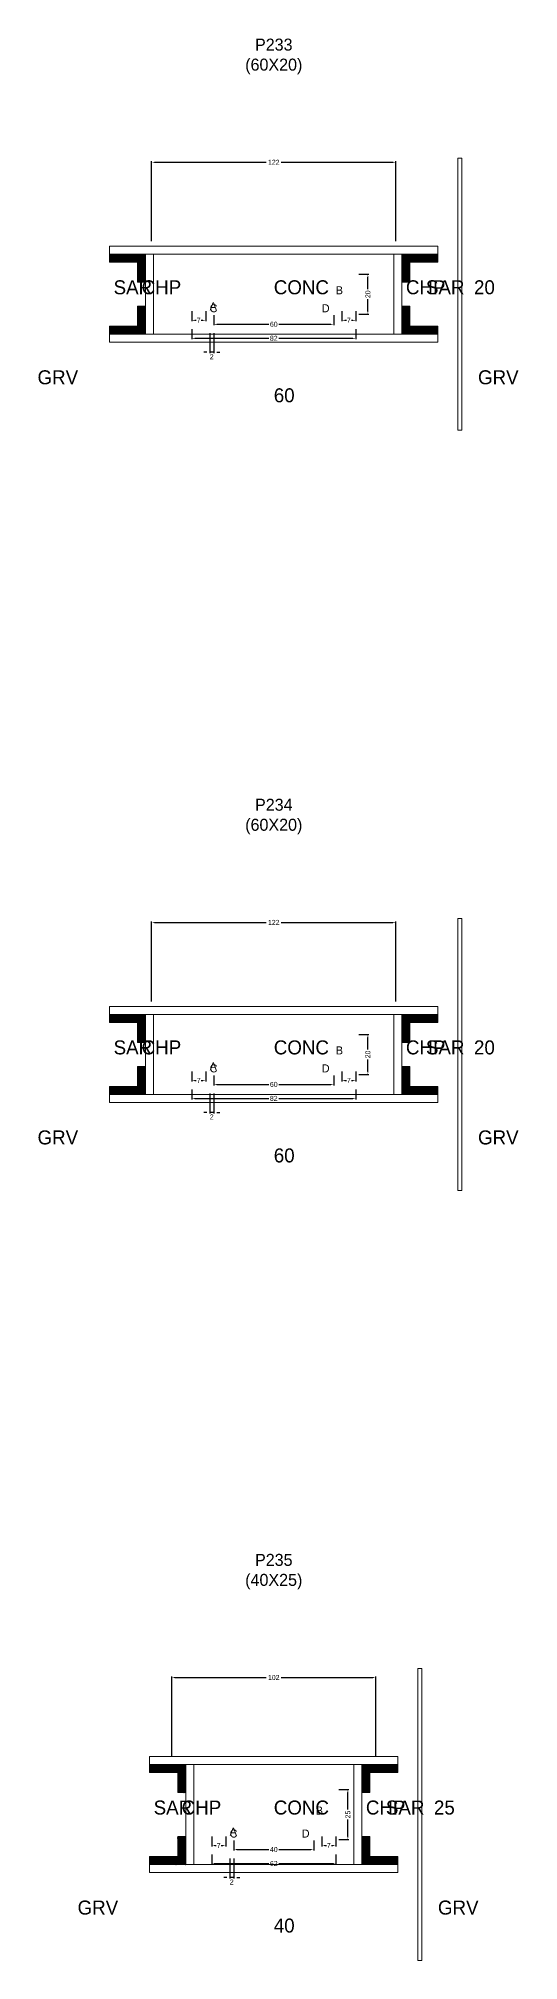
# Model space of a CAD drawing. Header units: centimetres. Extents: x -10500 to 4299, y -38766 to 295.
# Drawn here: x -118 to 122, y -28813 to -27852 of the extents above; entities that cross this region are included whole.
import ezdxf

# ---------------------------------------------------------------- set-up
doc = ezdxf.new("R2010")
doc.units = ezdxf.units.CM
for name, color, linetype in [('COTA', 241, 'Continuous'), ('Hachura', 251, 'Continuous'), ('NOMENCLATURA', 7, 'Continuous'), ('SARRAFO', 251, 'Continuous'), ('Texto Seção', 7, 'Continuous')]:
    doc.layers.add(name, color=color, linetype=linetype)
doc.dimstyles.new('cotax2', dxfattribs={"dimtxt": 2.5, "dimasz": 1.5, "dimexe": 0.5, "dimexo": 0.5, "dimgap": 0.5, "dimtad": 1, "dimcen": 2.5, "dimazin": 3, "dimtfac": 1, "dimtmove": 0, "dimatfit": 3})

# ---------------------------------------------------------------- blocks, each defined once
blk = doc.blocks.new('_CLOSEDFILLED')
at = {"color": 0, "linetype": 'BYBLOCK'}
blk.add_solid([(-1, 0.16), (0, 0), (-1, -0.16)], dxfattribs=at)
blk = doc.blocks.new('*D2002')
for p, q in [((-41, -27997.5), (-41, -28002.5)), ((41, -27997.5), (41, -28002.5)), ((-39.5, -28002), (-2.5, -28002)), ((2.5, -28002), (39.5, -28002))]:
    blk.add_line(p, q)
at = {"layer": 'Defpoints'}
for p in [(-41, -27997), (41, -27997), (-41, -28002)]:
    blk.add_point(p, dxfattribs=at)
at = {"layer": 'COTA', "xscale": 1.5, "yscale": 1.5, "rotation": 180}
blk.add_blockref('_CLOSEDFILLED', (-41, -28002), dxfattribs=at)
at = {"layer": 'COTA', "xscale": 1.5, "yscale": 1.5}
blk.add_blockref('_CLOSEDFILLED', (41, -28002), dxfattribs=at)
at = {"layer": 'COTA', "insert": (0, -28002), "char_height": 2.5, "attachment_point": 5}
blk.add_mtext('82', dxfattribs=at)
blk = doc.blocks.new('*D2003')
for p, q in [((-30, -27990.5), (-30, -27995.5)), ((30, -27990.5), (30, -27995.5)), ((-28.5, -27995), (-2.5, -27995)), ((2.5, -27995), (28.5, -27995))]:
    blk.add_line(p, q)
at = {"layer": 'Defpoints'}
for p in [(-30, -27990), (30, -27990), (-30, -27995)]:
    blk.add_point(p, dxfattribs=at)
at = {"layer": 'COTA', "xscale": 1.5, "yscale": 1.5, "rotation": 180}
blk.add_blockref('_CLOSEDFILLED', (-30, -27995), dxfattribs=at)
at = {"layer": 'COTA', "xscale": 1.5, "yscale": 1.5}
blk.add_blockref('_CLOSEDFILLED', (30, -27995), dxfattribs=at)
at = {"layer": 'COTA', "insert": (0, -27995), "char_height": 2.5, "attachment_point": 5}
blk.add_mtext('60', dxfattribs=at)
blk = doc.blocks.new('*D2004')
for p, q in [((42.5, -27970), (47.5, -27970)), ((47, -27977.5), (47, -27971.5)), ((42.5, -27990), (47.5, -27990)), ((47, -27988.5), (47, -27982.5))]:
    blk.add_line(p, q)
at = {"layer": 'Defpoints'}
for p in [(42, -27970), (42, -27990), (47, -27990)]:
    blk.add_point(p, dxfattribs=at)
at = {"layer": 'COTA', "xscale": 1.5, "yscale": 1.5}
for p, rotation in [((47, -27970), 90), ((47, -27990), 270)]:
    blk.add_blockref('_CLOSEDFILLED', p, dxfattribs=dict(at, rotation=rotation))
at = {"layer": 'COTA', "insert": (47, -27980), "char_height": 2.5, "attachment_point": 5, "rotation": 90}
blk.add_mtext('20', dxfattribs=at)
blk = doc.blocks.new('*D2005')
for p, q in [((-41, -27988.5), (-41, -27993.5)), ((-34, -27988.5), (-34, -27993.5)), ((-39.5, -27993), (-38.75, -27993)), ((-36.25, -27993), (-35.5, -27993))]:
    blk.add_line(p, q)
at = {"layer": 'Defpoints'}
for p in [(-41, -27988), (-34, -27988), (-41, -27993)]:
    blk.add_point(p, dxfattribs=at)
at = {"layer": 'COTA', "xscale": 1.5, "yscale": 1.5, "rotation": 180}
blk.add_blockref('_CLOSEDFILLED', (-41, -27993), dxfattribs=at)
at = {"layer": 'COTA', "xscale": 1.5, "yscale": 1.5}
blk.add_blockref('_CLOSEDFILLED', (-34, -27993), dxfattribs=at)
at = {"layer": 'COTA', "insert": (-37.5, -27993), "char_height": 2.5, "attachment_point": 5}
blk.add_mtext('7', dxfattribs=at)
blk = doc.blocks.new('*D2006')
for p, q in [((34, -27988.5), (34, -27993.5)), ((41, -27988.5), (41, -27993.5)), ((35.5, -27993), (36.25, -27993)), ((38.75, -27993), (39.5, -27993))]:
    blk.add_line(p, q)
at = {"layer": 'Defpoints'}
for p in [(34, -27988), (41, -27988), (34, -27993)]:
    blk.add_point(p, dxfattribs=at)
at = {"layer": 'COTA', "xscale": 1.5, "yscale": 1.5, "rotation": 180}
blk.add_blockref('_CLOSEDFILLED', (34, -27993), dxfattribs=at)
at = {"layer": 'COTA', "xscale": 1.5, "yscale": 1.5}
blk.add_blockref('_CLOSEDFILLED', (41, -27993), dxfattribs=at)
at = {"layer": 'COTA', "insert": (37.5, -27993), "char_height": 2.5, "attachment_point": 5}
blk.add_mtext('7', dxfattribs=at)
blk = doc.blocks.new('*D2007')
for p, q in [((-61, -27953.5), (-61, -27913.5)), ((-59.5, -27914), (-3.75, -27914)), ((3.75, -27914), (59.5, -27914)), ((61, -27953.5), (61, -27913.5))]:
    blk.add_line(p, q)
at = {"layer": 'Defpoints'}
for p in [(-61, -27914), (-61, -27954), (61, -27954)]:
    blk.add_point(p, dxfattribs=at)
at = {"layer": 'COTA', "xscale": 1.5, "yscale": 1.5, "rotation": 180}
blk.add_blockref('_CLOSEDFILLED', (-61, -27914), dxfattribs=at)
at = {"layer": 'COTA', "xscale": 1.5, "yscale": 1.5}
blk.add_blockref('_CLOSEDFILLED', (61, -27914), dxfattribs=at)
at = {"layer": 'COTA', "insert": (0, -27914), "char_height": 2.5, "attachment_point": 5}
blk.add_mtext('122', dxfattribs=at)
blk = doc.blocks.new('*D2028')
for p, q in [((-41, -28377.5), (-41, -28382.5)), ((-39.5, -28382), (-2.5, -28382)), ((2.5, -28382), (39.5, -28382)), ((41, -28377.5), (41, -28382.5))]:
    blk.add_line(p, q)
at = {"layer": 'Defpoints'}
for p in [(-41, -28377), (-41, -28382), (41, -28377)]:
    blk.add_point(p, dxfattribs=at)
at = {"layer": 'COTA', "xscale": 1.5, "yscale": 1.5, "rotation": 180}
blk.add_blockref('_CLOSEDFILLED', (-41, -28382), dxfattribs=at)
at = {"layer": 'COTA', "xscale": 1.5, "yscale": 1.5}
blk.add_blockref('_CLOSEDFILLED', (41, -28382), dxfattribs=at)
at = {"layer": 'COTA', "insert": (0, -28382), "char_height": 2.5, "attachment_point": 5}
blk.add_mtext('82', dxfattribs=at)
blk = doc.blocks.new('*D2029')
for p, q in [((-30, -28370.5), (-30, -28375.5)), ((-28.5, -28375), (-2.5, -28375)), ((2.5, -28375), (28.5, -28375)), ((30, -28370.5), (30, -28375.5))]:
    blk.add_line(p, q)
at = {"layer": 'Defpoints'}
for p in [(-30, -28370), (-30, -28375), (30, -28370)]:
    blk.add_point(p, dxfattribs=at)
at = {"layer": 'COTA', "xscale": 1.5, "yscale": 1.5, "rotation": 180}
blk.add_blockref('_CLOSEDFILLED', (-30, -28375), dxfattribs=at)
at = {"layer": 'COTA', "xscale": 1.5, "yscale": 1.5}
blk.add_blockref('_CLOSEDFILLED', (30, -28375), dxfattribs=at)
at = {"layer": 'COTA', "insert": (0, -28375), "char_height": 2.5, "attachment_point": 5}
blk.add_mtext('60', dxfattribs=at)
blk = doc.blocks.new('*D2030')
for p, q in [((42.5, -28350), (47.5, -28350)), ((47, -28357.5), (47, -28351.5)), ((47, -28368.5), (47, -28362.5)), ((42.5, -28370), (47.5, -28370))]:
    blk.add_line(p, q)
at = {"layer": 'Defpoints'}
for p in [(42, -28350), (42, -28370), (47, -28370)]:
    blk.add_point(p, dxfattribs=at)
at = {"layer": 'COTA', "xscale": 1.5, "yscale": 1.5}
for p, rotation in [((47, -28350), 90), ((47, -28370), 270)]:
    blk.add_blockref('_CLOSEDFILLED', p, dxfattribs=dict(at, rotation=rotation))
at = {"layer": 'COTA', "insert": (47, -28360), "char_height": 2.5, "attachment_point": 5, "rotation": 90}
blk.add_mtext('20', dxfattribs=at)
blk = doc.blocks.new('*D2031')
for p, q in [((-41, -28368.5), (-41, -28373.5)), ((-39.5, -28373), (-38.75, -28373)), ((-36.25, -28373), (-35.5, -28373)), ((-34, -28368.5), (-34, -28373.5))]:
    blk.add_line(p, q)
at = {"layer": 'Defpoints'}
for p in [(-41, -28368), (-41, -28373), (-34, -28368)]:
    blk.add_point(p, dxfattribs=at)
at = {"layer": 'COTA', "xscale": 1.5, "yscale": 1.5, "rotation": 180}
blk.add_blockref('_CLOSEDFILLED', (-41, -28373), dxfattribs=at)
at = {"layer": 'COTA', "xscale": 1.5, "yscale": 1.5}
blk.add_blockref('_CLOSEDFILLED', (-34, -28373), dxfattribs=at)
at = {"layer": 'COTA', "insert": (-37.5, -28373), "char_height": 2.5, "attachment_point": 5}
blk.add_mtext('7', dxfattribs=at)
blk = doc.blocks.new('*D2032')
for p, q in [((34, -28368.5), (34, -28373.5)), ((35.5, -28373), (36.25, -28373)), ((38.75, -28373), (39.5, -28373)), ((41, -28368.5), (41, -28373.5))]:
    blk.add_line(p, q)
at = {"layer": 'Defpoints'}
for p in [(34, -28368), (34, -28373), (41, -28368)]:
    blk.add_point(p, dxfattribs=at)
at = {"layer": 'COTA', "xscale": 1.5, "yscale": 1.5, "rotation": 180}
blk.add_blockref('_CLOSEDFILLED', (34, -28373), dxfattribs=at)
at = {"layer": 'COTA', "xscale": 1.5, "yscale": 1.5}
blk.add_blockref('_CLOSEDFILLED', (41, -28373), dxfattribs=at)
at = {"layer": 'COTA', "insert": (37.5, -28373), "char_height": 2.5, "attachment_point": 5}
blk.add_mtext('7', dxfattribs=at)
blk = doc.blocks.new('*D2033')
for p, q in [((-61, -28333.5), (-61, -28293.5)), ((-59.5, -28294), (-3.75, -28294)), ((3.75, -28294), (59.5, -28294)), ((61, -28333.5), (61, -28293.5))]:
    blk.add_line(p, q)
at = {"layer": 'Defpoints'}
for p in [(-61, -28294), (-61, -28334), (61, -28334)]:
    blk.add_point(p, dxfattribs=at)
at = {"layer": 'COTA', "xscale": 1.5, "yscale": 1.5, "rotation": 180}
blk.add_blockref('_CLOSEDFILLED', (-61, -28294), dxfattribs=at)
at = {"layer": 'COTA', "xscale": 1.5, "yscale": 1.5}
blk.add_blockref('_CLOSEDFILLED', (61, -28294), dxfattribs=at)
at = {"layer": 'COTA', "insert": (0, -28294), "char_height": 2.5, "attachment_point": 5}
blk.add_mtext('122', dxfattribs=at)
blk = doc.blocks.new('*D2054')
for p, q in [((-31, -28760), (-31, -28765)), ((-29.5, -28764.5), (-2.5, -28764.5)), ((2.5, -28764.5), (29.5, -28764.5)), ((31, -28760), (31, -28765))]:
    blk.add_line(p, q)
at = {"layer": 'Defpoints'}
for p in [(-31, -28759.5), (31, -28759.5), (-31, -28764.5)]:
    blk.add_point(p, dxfattribs=at)
at = {"layer": 'COTA', "xscale": 1.5, "yscale": 1.5, "rotation": 180}
blk.add_blockref('_CLOSEDFILLED', (-31, -28764.5), dxfattribs=at)
at = {"layer": 'COTA', "xscale": 1.5, "yscale": 1.5}
blk.add_blockref('_CLOSEDFILLED', (31, -28764.5), dxfattribs=at)
at = {"layer": 'COTA', "insert": (0, -28764.5), "char_height": 2.5, "attachment_point": 5}
blk.add_mtext('62', dxfattribs=at)
blk = doc.blocks.new('*D2055')
for p, q in [((-20, -28753), (-20, -28758)), ((-18.5, -28757.5), (-2.5, -28757.5)), ((2.5, -28757.5), (18.5, -28757.5)), ((20, -28753), (20, -28758))]:
    blk.add_line(p, q)
at = {"layer": 'Defpoints'}
for p in [(-20, -28752.5), (-20, -28757.5), (20, -28752.5)]:
    blk.add_point(p, dxfattribs=at)
at = {"layer": 'COTA', "xscale": 1.5, "yscale": 1.5, "rotation": 180}
blk.add_blockref('_CLOSEDFILLED', (-20, -28757.5), dxfattribs=at)
at = {"layer": 'COTA', "xscale": 1.5, "yscale": 1.5}
blk.add_blockref('_CLOSEDFILLED', (20, -28757.5), dxfattribs=at)
at = {"layer": 'COTA', "insert": (0, -28757.5), "char_height": 2.5, "attachment_point": 5}
blk.add_mtext('40', dxfattribs=at)
blk = doc.blocks.new('*D2056')
for p, q in [((32.5, -28727.5), (37.5, -28727.5)), ((37, -28737.5), (37, -28729)), ((37, -28751), (37, -28742.5)), ((32.5, -28752.5), (37.5, -28752.5))]:
    blk.add_line(p, q)
at = {"layer": 'Defpoints'}
for p in [(32, -28727.5), (32, -28752.5), (37, -28752.5)]:
    blk.add_point(p, dxfattribs=at)
at = {"layer": 'COTA', "xscale": 1.5, "yscale": 1.5}
for p, rotation in [((37, -28727.5), 90), ((37, -28752.5), 270)]:
    blk.add_blockref('_CLOSEDFILLED', p, dxfattribs=dict(at, rotation=rotation))
at = {"layer": 'COTA', "insert": (37, -28740), "char_height": 2.5, "attachment_point": 5, "rotation": 90}
blk.add_mtext('25', dxfattribs=at)
blk = doc.blocks.new('*D2057')
for p, q in [((-31, -28751), (-31, -28756)), ((-29.5, -28755.5), (-28.75, -28755.5)), ((-26.25, -28755.5), (-25.5, -28755.5)), ((-24, -28751), (-24, -28756))]:
    blk.add_line(p, q)
at = {"layer": 'Defpoints'}
for p in [(-31, -28750.5), (-31, -28755.5), (-24, -28750.5)]:
    blk.add_point(p, dxfattribs=at)
at = {"layer": 'COTA', "xscale": 1.5, "yscale": 1.5, "rotation": 180}
blk.add_blockref('_CLOSEDFILLED', (-31, -28755.5), dxfattribs=at)
at = {"layer": 'COTA', "xscale": 1.5, "yscale": 1.5}
blk.add_blockref('_CLOSEDFILLED', (-24, -28755.5), dxfattribs=at)
at = {"layer": 'COTA', "insert": (-27.5, -28755.5), "char_height": 2.5, "attachment_point": 5}
blk.add_mtext('7', dxfattribs=at)
blk = doc.blocks.new('*D2058')
for p, q in [((24, -28751), (24, -28756)), ((25.5, -28755.5), (26.25, -28755.5)), ((28.75, -28755.5), (29.5, -28755.5)), ((31, -28751), (31, -28756))]:
    blk.add_line(p, q)
at = {"layer": 'Defpoints'}
for p in [(24, -28750.5), (24, -28755.5), (31, -28750.5)]:
    blk.add_point(p, dxfattribs=at)
at = {"layer": 'COTA', "xscale": 1.5, "yscale": 1.5, "rotation": 180}
blk.add_blockref('_CLOSEDFILLED', (24, -28755.5), dxfattribs=at)
at = {"layer": 'COTA', "xscale": 1.5, "yscale": 1.5}
blk.add_blockref('_CLOSEDFILLED', (31, -28755.5), dxfattribs=at)
at = {"layer": 'COTA', "insert": (27.5, -28755.5), "char_height": 2.5, "attachment_point": 5}
blk.add_mtext('7', dxfattribs=at)
blk = doc.blocks.new('*D2059')
for p, q in [((-51, -28711), (-51, -28671)), ((-49.5, -28671.5), (-3.75, -28671.5)), ((3.75, -28671.5), (49.5, -28671.5)), ((51, -28711), (51, -28671))]:
    blk.add_line(p, q)
at = {"layer": 'Defpoints'}
for p in [(-51, -28671.5), (-51, -28711.5), (51, -28711.5)]:
    blk.add_point(p, dxfattribs=at)
at = {"layer": 'COTA', "xscale": 1.5, "yscale": 1.5, "rotation": 180}
blk.add_blockref('_CLOSEDFILLED', (-51, -28671.5), dxfattribs=at)
at = {"layer": 'COTA', "xscale": 1.5, "yscale": 1.5}
blk.add_blockref('_CLOSEDFILLED', (51, -28671.5), dxfattribs=at)
at = {"layer": 'COTA', "insert": (0, -28671.5), "char_height": 2.5, "attachment_point": 5}
blk.add_mtext('102', dxfattribs=at)

msp = doc.modelspace()

# ---------------------------------------------------------------- hatches: boundary and pattern name
at = {"layer": 'SARRAFO'}
h = msp.add_hatch(dxfattribs=at)
h.set_pattern_fill('SOLID', scale=2)
h.paths.add_polyline_path([(-82, -27964), (-68, -27964), (-68, -27960), (-82, -27960)])
h = msp.add_hatch(dxfattribs=at)
h.set_pattern_fill('SOLID', scale=2)
h.paths.add_polyline_path([(-68, -27974), (-64, -27974), (-64, -27960), (-68, -27960)])
h = msp.add_hatch(dxfattribs=at)
h.set_pattern_fill('SOLID', scale=2)
h.paths.add_polyline_path([(64, -27974), (68, -27974), (68, -27960), (64, -27960)])
h = msp.add_hatch(dxfattribs=at)
h.set_pattern_fill('SOLID', scale=2)
h.paths.add_polyline_path([(68, -27964), (82, -27964), (82, -27960), (68, -27960)])
h = msp.add_hatch(dxfattribs=at)
h.set_pattern_fill('SOLID', scale=2)
h.paths.add_polyline_path([(-68, -28000), (-64, -28000), (-64, -27986), (-68, -27986)])
h = msp.add_hatch(dxfattribs=at)
h.set_pattern_fill('SOLID', scale=2)
h.paths.add_polyline_path([(64, -28000), (68, -28000), (68, -27986), (64, -27986)])
h = msp.add_hatch(dxfattribs=at)
h.set_pattern_fill('SOLID', scale=2)
h.paths.add_polyline_path([(-82, -28000), (-68, -28000), (-68, -27996), (-82, -27996)])
h = msp.add_hatch(dxfattribs=at)
h.set_pattern_fill('SOLID', scale=2)
h.paths.add_polyline_path([(68, -28000), (82, -28000), (82, -27996), (68, -27996)])
h = msp.add_hatch(dxfattribs=at)
h.set_pattern_fill('SOLID', scale=2)
h.paths.add_polyline_path([(-82, -28344), (-68, -28344), (-68, -28340), (-82, -28340)])
h = msp.add_hatch(dxfattribs=at)
h.set_pattern_fill('SOLID', scale=2)
h.paths.add_polyline_path([(-68, -28354), (-64, -28354), (-64, -28340), (-68, -28340)])
h = msp.add_hatch(dxfattribs=at)
h.set_pattern_fill('SOLID', scale=2)
h.paths.add_polyline_path([(64, -28354), (68, -28354), (68, -28340), (64, -28340)])
h = msp.add_hatch(dxfattribs=at)
h.set_pattern_fill('SOLID', scale=2)
h.paths.add_polyline_path([(68, -28344), (82, -28344), (82, -28340), (68, -28340)])
h = msp.add_hatch(dxfattribs=at)
h.set_pattern_fill('SOLID', scale=2)
h.paths.add_polyline_path([(-68, -28380), (-64, -28380), (-64, -28366), (-68, -28366)])
h = msp.add_hatch(dxfattribs=at)
h.set_pattern_fill('SOLID', scale=2)
h.paths.add_polyline_path([(64, -28380), (68, -28380), (68, -28366), (64, -28366)])
h = msp.add_hatch(dxfattribs=at)
h.set_pattern_fill('SOLID', scale=2)
h.paths.add_polyline_path([(-82, -28380), (-68, -28380), (-68, -28376), (-82, -28376)])
h = msp.add_hatch(dxfattribs=at)
h.set_pattern_fill('SOLID', scale=2)
h.paths.add_polyline_path([(68, -28380), (82, -28380), (82, -28376), (68, -28376)])
h = msp.add_hatch(dxfattribs=at)
h.set_pattern_fill('SOLID', scale=2)
h.paths.add_polyline_path([(-62, -28719), (-48, -28719), (-48, -28715), (-62, -28715)])
h = msp.add_hatch(dxfattribs=at)
h.set_pattern_fill('SOLID', scale=2)
h.paths.add_polyline_path([(-48, -28729), (-44, -28729), (-44, -28715), (-48, -28715)])
h = msp.add_hatch(dxfattribs=at)
h.set_pattern_fill('SOLID', scale=2)
h.paths.add_polyline_path([(44, -28729), (48, -28729), (48, -28715), (44, -28715)])
h = msp.add_hatch(dxfattribs=at)
h.set_pattern_fill('SOLID', scale=2)
h.paths.add_polyline_path([(48, -28719), (62, -28719), (62, -28715), (48, -28715)])
h = msp.add_hatch(dxfattribs=at)
h.set_pattern_fill('SOLID', scale=2)
h.paths.add_polyline_path([(-48, -28765), (-44, -28765), (-44, -28751), (-48, -28751)])
h = msp.add_hatch(dxfattribs=at)
h.set_pattern_fill('SOLID', scale=2)
h.paths.add_polyline_path([(44, -28765), (48, -28765), (48, -28751), (44, -28751)])
h = msp.add_hatch(dxfattribs=at)
h.set_pattern_fill('SOLID', scale=2)
h.paths.add_polyline_path([(-62, -28765), (-48, -28765), (-48, -28761), (-62, -28761)])
h = msp.add_hatch(dxfattribs=at)
h.set_pattern_fill('SOLID', scale=2)
h.paths.add_polyline_path([(48, -28765), (62, -28765), (62, -28761), (48, -28761)])

# ---------------------------------------------------------------- linework, layer by layer
at = {"layer": 'Hachura', "lineweight": 13}
for points in [[(92, -28048), (94, -28048), (94, -27912), (92, -27912)], [(92, -28428), (94, -28428), (94, -28292), (92, -28292)], [(72, -28813), (74, -28813), (74, -28667), (72, -28667)]]:
    msp.add_lwpolyline(points, close=True, dxfattribs=at)
at = {"layer": 'Hachura', "lineweight": 18}
for points in [[(-82, -27960), (82, -27960), (82, -27956), (-82, -27956)], [(-64, -28000), (-60, -28000), (-60, -27960), (-64, -27960)], [(60, -28000), (64, -28000), (64, -27960), (60, -27960)], [(-82, -28004), (82, -28004), (82, -28000), (-82, -28000)], [(-82, -28340), (82, -28340), (82, -28336), (-82, -28336)], [(-64, -28380), (-60, -28380), (-60, -28340), (-64, -28340)], [(60, -28380), (64, -28380), (64, -28340), (60, -28340)], [(-82, -28384), (82, -28384), (82, -28380), (-82, -28380)], [(-62, -28715), (62, -28715), (62, -28711), (-62, -28711)], [(-44, -28765), (-40, -28765), (-40, -28715), (-44, -28715)], [(40, -28765), (44, -28765), (44, -28715), (40, -28715)], [(-62, -28769), (62, -28769), (62, -28765), (-62, -28765)]]:
    msp.add_lwpolyline(points, close=True, dxfattribs=at)
at = {"layer": 'SARRAFO', "lineweight": 13}
for points in [[(-82, -27964), (-68, -27964), (-68, -27960), (-82, -27960)], [(-68, -27974), (-64, -27974), (-64, -27960), (-68, -27960)], [(64, -27974), (68, -27974), (68, -27960), (64, -27960)], [(68, -27964), (82, -27964), (82, -27960), (68, -27960)], [(-68, -28000), (-64, -28000), (-64, -27986), (-68, -27986)], [(64, -28000), (68, -28000), (68, -27986), (64, -27986)], [(-82, -28000), (-68, -28000), (-68, -27996), (-82, -27996)], [(68, -28000), (82, -28000), (82, -27996), (68, -27996)], [(-82, -28344), (-68, -28344), (-68, -28340), (-82, -28340)], [(-68, -28354), (-64, -28354), (-64, -28340), (-68, -28340)], [(64, -28354), (68, -28354), (68, -28340), (64, -28340)], [(68, -28344), (82, -28344), (82, -28340), (68, -28340)], [(-68, -28380), (-64, -28380), (-64, -28366), (-68, -28366)], [(64, -28380), (68, -28380), (68, -28366), (64, -28366)], [(-82, -28380), (-68, -28380), (-68, -28376), (-82, -28376)], [(68, -28380), (82, -28380), (82, -28376), (68, -28376)], [(-62, -28719), (-48, -28719), (-48, -28715), (-62, -28715)], [(-48, -28729), (-44, -28729), (-44, -28715), (-48, -28715)], [(44, -28729), (48, -28729), (48, -28715), (44, -28715)], [(48, -28719), (62, -28719), (62, -28715), (48, -28715)], [(-48, -28765), (-44, -28765), (-44, -28751), (-48, -28751)], [(44, -28765), (48, -28765), (48, -28751), (44, -28751)], [(-62, -28765), (-48, -28765), (-48, -28761), (-62, -28761)], [(48, -28765), (62, -28765), (62, -28761), (48, -28761)]]:
    msp.add_lwpolyline(points, close=True, dxfattribs=at)

# ---------------------------------------------------------------- texts
at = {"layer": 'NOMENCLATURA'}
for s, p in [('B', (31, -27980)), ('A', (-32, -27988)), ('C', (-32, -27989)), ('D', (24, -27989)), ('B', (31, -28360)), ('A', (-32, -28368)), ('C', (-32, -28369)), ('D', (24, -28369)), ('B', (21, -28740)), ('A', (-22, -28750.5)), ('C', (-22, -28751.5)), ('D', (14, -28751.5))]:
    msp.add_text(s, height=4, dxfattribs=at).set_placement(p)
at = {"layer": 'NOMENCLATURA', "char_height": 6, "attachment_point": 8}
for s, insert in [('P233\\P(60X20)', (0, -27870)), ('P234\\P(60X20)', (0, -28250)), ('P235\\P(40X25)', (0, -28627.5))]:
    msp.add_mtext(s, dxfattribs=dict(at, insert=insert))
at = {"layer": 'Texto Seção'}
for s, p in [('SAR', (-80, -27980)), ('CHP', (-66, -27980)), ('CONC', (0, -27980)), ('CHP', (66, -27980)), ('SAR', (76, -27980)), ('20', (100, -27980)), ('GRV', (-118, -28025)), ('GRV', (102, -28025)), ('60', (0, -28034)), ('SAR', (-80, -28360)), ('CHP', (-66, -28360)), ('CONC', (0, -28360)), ('CHP', (66, -28360)), ('SAR', (76, -28360)), ('20', (100, -28360)), ('GRV', (-118, -28405)), ('GRV', (102, -28405)), ('60', (0, -28414)), ('SAR', (-60, -28740)), ('CHP', (-46, -28740)), ('CONC', (0, -28740)), ('CHP', (46, -28740)), ('SAR', (56, -28740)), ('25', (80, -28740)), ('GRV', (-98, -28790)), ('GRV', (82, -28790)), ('40', (0, -28799))]:
    msp.add_text(s, height=7, dxfattribs=at).set_placement(p)

# ---------------------------------------------------------------- dimensions: what is measured, and where the dimension line sits
at = {"layer": 'COTA'}
for base, p1, p2, picture, middle in [((-61, -27914), (-61, -27954), (61, -27954), '*D2007', (0, -27914)), ((-41, -27993), (-41, -27988), (-34, -27988), '*D2005', (-37.5, -27993)), ((-30, -27995), (-30, -27990), (30, -27990), '*D2003', (0, -27995)), ((34, -27993), (34, -27988), (41, -27988), '*D2006', (37.5, -27993)), ((-41, -28002), (-41, -27997), (41, -27997), '*D2002', (0, -28002)), ((-61, -28294), (-61, -28334), (61, -28334), '*D2033', (0, -28294)), ((-41, -28373), (-41, -28368), (-34, -28368), '*D2031', (-37.5, -28373)), ((-30, -28375), (-30, -28370), (30, -28370), '*D2029', (0, -28375)), ((34, -28373), (34, -28368), (41, -28368), '*D2032', (37.5, -28373)), ((-41, -28382), (-41, -28377), (41, -28377), '*D2028', (0, -28382)), ((-51, -28671.5), (-51, -28711.5), (51, -28711.5), '*D2059', (0, -28671.5)), ((-31, -28755.5), (-31, -28750.5), (-24, -28750.5), '*D2057', (-27.5, -28755.5)), ((-31, -28764.5), (-31, -28759.5), (31, -28759.5), '*D2054', (0, -28764.5)), ((-20, -28757.5), (-20, -28752.5), (20, -28752.5), '*D2055', (0, -28757.5)), ((24, -28755.5), (24, -28750.5), (31, -28750.5), '*D2058', (27.5, -28755.5))]:
    dim = msp.add_linear_dim(base=base, p1=p1, p2=p2, dimstyle='cotax2', dxfattribs=at)
    dim.commit()
    dim.dimension.update_dxf_attribs({"geometry": picture, "text_midpoint": middle})
for base, p1, p2, picture, middle in [((47, -27990), (42, -27990), (42, -27970), '*D2004', (47, -27980)), ((47, -28370), (42, -28370), (42, -28350), '*D2030', (47, -28360)), ((37, -28752.5), (32, -28752.5), (32, -28727.5), '*D2056', (37, -28740))]:
    dim = msp.add_linear_dim(base=base, p1=p1, p2=p2, angle=90, dimstyle='cotax2', dxfattribs=at)
    dim.commit()
    dim.dimension.update_dxf_attribs({"geometry": picture, "text_midpoint": middle})
for base, p1, p2 in [((-30, -28009), (-30, -27999), (-32, -27999)), ((-30, -28389), (-30, -28379), (-32, -28379)), ((-20, -28771.5), (-20, -28761.5), (-22, -28761.5))]:
    msp.add_linear_dim(base=base, p1=p1, p2=p2, dimstyle='cotax2', dxfattribs=at).render()

doc.saveas('drawing.dxf')
